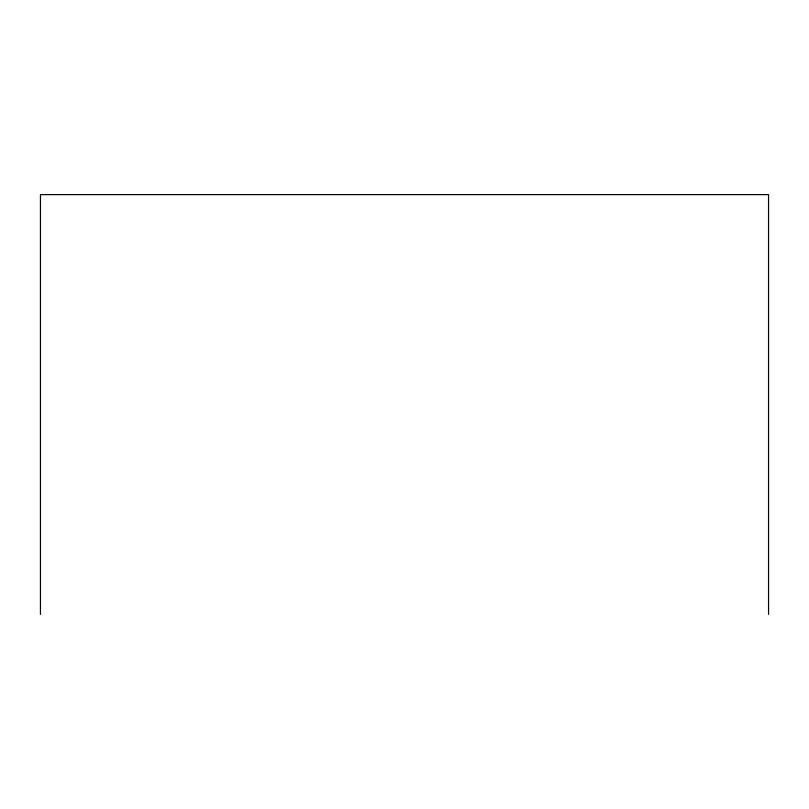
<?xml version="1.0" encoding="UTF-8"?>
<svg xmlns="http://www.w3.org/2000/svg" width="809" height="809" viewBox="0 0 809 809"><rect width="100%" height="100%" fill="white"/><g stroke="black" fill="none" stroke-linecap="round" stroke-linejoin="round"><path stroke-width="1.21" d="M768.55 614.375L768.55 194.625L40.45 194.625L40.45 614.375"/></g></svg>
